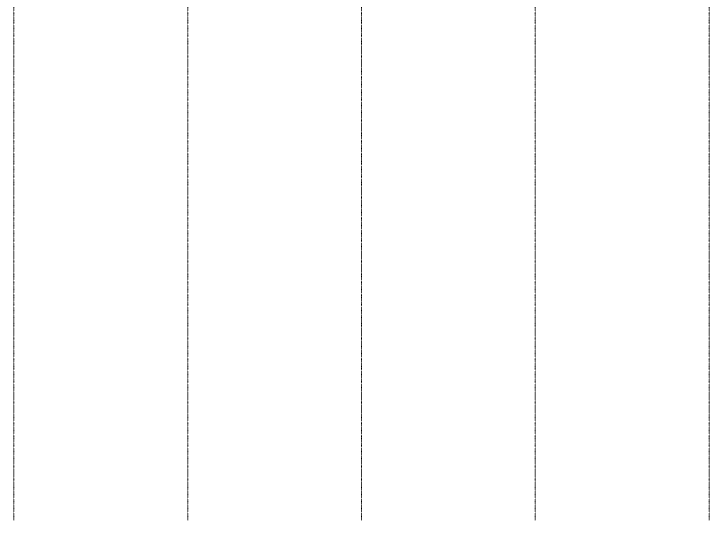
# Model space of a CAD drawing. Extents: x -32000 to 290600, y -111057 to 131250.
# Drawn here: x 93600 to 127200, y -29000 to -4512 of the extents above; entities that cross this region are included whole.
import ezdxf

# ---------------------------------------------------------------- set-up
doc = ezdxf.new("R2010")
doc.units = 0
doc.header["$LTSCALE"] = 5
doc.linetypes.add('H12PL3$0$JJP_三點線', pattern=[0.9, 0.3, -0.15, 0, -0.15, 0, -0.15, 0, -0.15])
doc.layers.add('H12PL3$0$S-GRID', color=252, linetype='Continuous')

# ---------------------------------------------------------------- blocks, each defined once
blk = doc.blocks.new('H12PL3')
at = {"layer": 'H12PL3$0$S-GRID', "linetype": 'H12PL3$0$JJP_三點線', "lineweight": 0}
for p, q in [((93600, 128250), (93600, -28000)), ((102000, 128250), (102000, -28000)), ((110400, 128250), (110400, -28000)), ((118800, 128250), (118800, -28000)), ((127200, 128250), (127200, -28000)), ((93600, -28000), (93600, -29000)), ((102000, -28000), (102000, -29000)), ((110400, -28000), (110400, -29000)), ((118800, -28000), (118800, -29000)), ((127200, -28000), (127200, -29000))]:
    blk.add_line(p, q, dxfattribs=at)

msp = doc.modelspace()

# ---------------------------------------------------------------- block references
msp.add_blockref('H12PL3', (0, 0))

doc.saveas('drawing.dxf')
